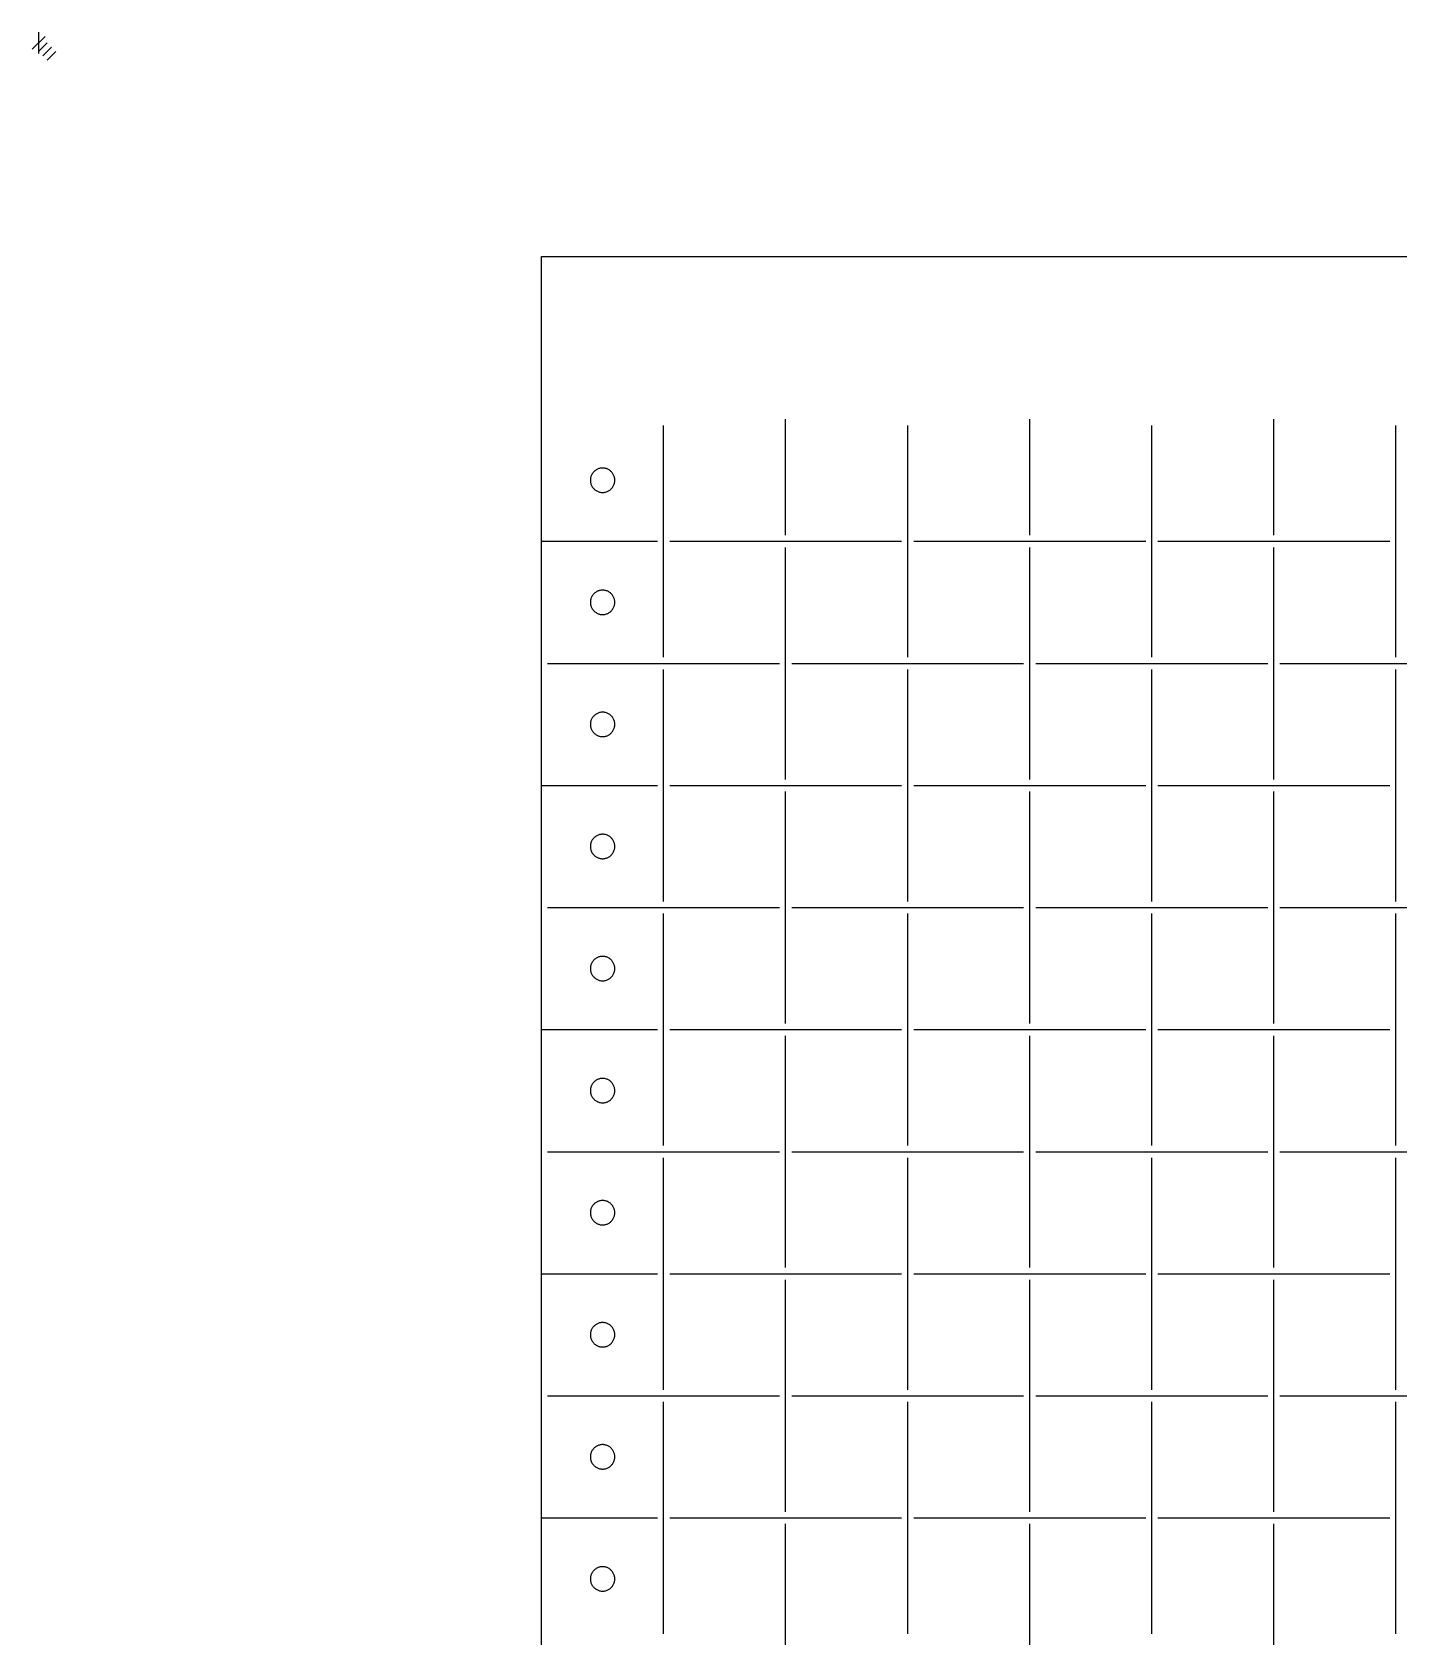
# Model space of a CAD drawing. Extents: x -1 to 386, y 36 to 428.
# Drawn here: x -0.8 to 178.3, y 217.7 to 428.1 of the extents above; entities that cross this region are included whole.
import ezdxf

# ---------------------------------------------------------------- set-up
doc = ezdxf.new("R2010")
doc.units = 0

msp = doc.modelspace()

# ---------------------------------------------------------------- linework, layer by layer
for p, q in [((65.9446, 36.0018), (65.9446, 398.668)), ((65.9446, 398.668), (385.944, 398.668)), ((81.9446, 346.135), (81.9446, 376.535)), ((97.9446, 362.135), (97.9446, 377.335)), ((113.945, 346.135), (113.945, 376.535)), ((129.945, 362.135), (129.945, 377.335)), ((145.945, 346.135), (145.945, 376.535)), ((161.945, 362.135), (161.945, 377.335)), ((177.945, 346.135), (177.945, 376.535)), ((72.6502, 370.275), (72.593702, 370.191869)), ((72.7118, 370.355), (72.650194, 370.275577)), ((72.7783, 370.43), (72.711831, 370.354604)), ((72.8494, 370.501), (72.778325, 370.429925)), ((72.9248, 370.568), (72.849402, 370.501528)), ((73.0042, 370.629), (72.92478, 370.567394)), ((73.0873, 370.686), (73.004166, 370.629502)), ((73.1738, 370.737), (73.087282, 370.685833)), ((73.2634, 370.783), (73.173843, 370.737368)), ((73.3556, 370.822), (73.263353, 370.782083)), ((73.4502, 370.857), (73.355627, 370.822953)), ((73.5467, 370.885), (73.450177, 370.856947)), ((73.6448, 370.906), (73.546705, 370.884071)), ((73.7441, 370.922), (73.644823, 370.90628)), ((73.8442, 370.932), (73.744133, 370.922546)), ((73.9446, 370.935), (73.844135, 370.931839)), ((74.0451, 370.932), (73.944635, 370.935161)), ((74.1452, 370.922), (74.045133, 370.931454)), ((74.2444, 370.906), (74.145123, 370.92172)), ((74.3425, 370.885), (74.244405, 370.906929)), ((74.4391, 370.857), (74.342577, 370.885053)), ((74.5336, 370.822), (74.439027, 370.856047)), ((74.6259, 370.783), (74.533653, 370.822918)), ((74.7154, 370.737), (74.625843, 370.782633)), ((74.802, 370.686), (74.715482, 370.737167)), ((74.8851, 370.629), (74.801966, 370.685498)), ((74.9645, 370.568), (74.88508, 370.629606)), ((75.0399, 370.501), (74.964502, 370.567472)), ((75.111, 370.43), (75.039925, 370.501075)), ((75.1775, 370.355), (75.111031, 370.430396)), ((75.2391, 370.275), (75.177494, 370.354423)), ((75.2956, 370.192), (75.239102, 370.275131)), ((72.3446, 369.335), (72.347761, 369.234535)), ((72.3478, 369.435), (72.344639, 369.334535)), ((72.3478, 369.234), (72.357254, 369.133933)), ((72.3573, 369.535), (72.347846, 369.434933)), ((72.373, 369.635), (72.35728, 369.535723)), ((72.3573, 369.134), (72.37302, 369.034723)), ((72.3949, 369.733), (72.372971, 369.634908)), ((72.373, 369.035), (72.394929, 368.936905)), ((72.4229, 369.829), (72.394847, 369.732477)), ((72.3949, 368.937), (72.422953, 368.840477)), ((72.4229, 368.84), (72.45695, 368.745427)), ((72.457, 369.924), (72.42295, 369.829427)), ((72.4969, 370.016), (72.456982, 369.923753)), ((72.457, 368.746), (72.496917, 368.653753)), ((72.5425, 370.106), (72.496868, 370.01644)), ((72.4969, 368.654), (72.542532, 368.564442)), ((72.5425, 368.564), (72.593667, 368.477482)), ((72.5937, 370.192), (72.542533, 370.105482)), ((72.5937, 368.478), (72.650198, 368.394866)), ((72.6502, 368.394), (72.711806, 368.31458)), ((72.7118, 368.315), (72.778269, 368.239602)), ((72.7783, 368.24), (72.849375, 368.168925)), ((72.8494, 368.168), (72.924798, 368.101528)), ((72.9248, 368.102), (73.00422, 368.040394)), ((74.8851, 368.04), (74.96452, 368.101606)), ((74.9645, 368.102), (75.039898, 368.168472)), ((75.0399, 368.168), (75.110975, 368.239075)), ((75.111, 368.24), (75.177469, 368.315398)), ((75.1775, 368.315), (75.239106, 368.39442)), ((75.2391, 368.394), (75.295598, 368.477134)), ((75.3467, 370.106), (75.295533, 370.192518)), ((75.2956, 368.478), (75.346767, 368.564518)), ((75.3467, 368.564), (75.392332, 368.653558)), ((75.3924, 370.016), (75.346767, 370.10556)), ((75.4323, 369.924), (75.392382, 370.016247)), ((75.3924, 368.654), (75.432317, 368.746247)), ((75.4663, 369.829), (75.43225, 369.923573)), ((75.4323, 368.746), (75.46635, 368.840573)), ((75.4663, 368.84), (75.494353, 368.936523)), ((75.4944, 369.733), (75.466347, 369.829523)), ((75.5163, 369.635), (75.494371, 369.733092)), ((75.4944, 368.937), (75.516329, 369.035095)), ((75.532, 369.535), (75.51628, 369.634277)), ((75.5163, 369.035), (75.53202, 369.134277)), ((75.532, 369.134), (75.541454, 369.234067)), ((75.5415, 369.435), (75.532046, 369.535067)), ((75.5446, 369.335), (75.541439, 369.435465)), ((75.5415, 369.234), (75.544661, 369.334465)), ((73.0042, 368.04), (73.087334, 367.983505)), ((73.0873, 367.984), (73.173818, 367.932833)), ((73.1738, 367.933), (73.263357, 367.887367)), ((73.2634, 367.887), (73.355647, 367.84708)), ((73.3556, 367.847), (73.450173, 367.812953)), ((73.4502, 367.813), (73.546723, 367.784947)), ((73.5467, 367.785), (73.644795, 367.763071)), ((73.6448, 367.763), (73.744077, 367.74728)), ((73.7441, 367.747), (73.844167, 367.737546)), ((73.8442, 367.738), (73.944665, 367.734839)), ((73.9446, 367.735), (74.045065, 367.738161)), ((74.0451, 367.738), (74.145167, 367.747454)), ((74.1452, 367.747), (74.244477, 367.76272)), ((74.2444, 367.763), (74.342495, 367.784929)), ((74.3425, 367.785), (74.439023, 367.813053)), ((74.4391, 367.813), (74.533673, 367.847047)), ((74.5336, 367.847), (74.625847, 367.88692)), ((74.6259, 367.887), (74.715457, 367.932633)), ((74.7154, 367.933), (74.801918, 367.984167)), ((74.802, 367.984), (74.885134, 368.040495)), ((65.9446, 361.335), (81.1446, 361.335)), ((82.7446, 361.335), (113.145, 361.335)), ((97.9446, 330.135), (97.9446, 360.535)), ((114.745, 361.335), (145.145, 361.335)), ((129.945, 330.135), (129.945, 360.535)), ((146.745, 361.335), (177.145, 361.335)), ((161.945, 330.135), (161.945, 360.535)), ((72.3478, 353.435), (72.344639, 353.334535)), ((72.3573, 353.535), (72.347846, 353.434933)), ((72.373, 353.635), (72.35728, 353.535723)), ((72.3949, 353.733), (72.372971, 353.634905)), ((72.4229, 353.829), (72.394847, 353.732477)), ((72.457, 353.924), (72.42295, 353.829427)), ((72.4969, 354.016), (72.456982, 353.923753)), ((72.5425, 354.106), (72.496868, 354.01644)), ((72.5937, 354.192), (72.542533, 354.105485)), ((72.6502, 354.275), (72.593702, 354.191866)), ((72.7118, 354.355), (72.650194, 354.275577)), ((72.7783, 354.43), (72.711831, 354.354604)), ((72.8494, 354.501), (72.778325, 354.429925)), ((72.9248, 354.568), (72.849402, 354.501528)), ((73.0042, 354.629), (72.92478, 354.567394)), ((73.0873, 354.686), (73.004166, 354.629502)), ((73.1738, 354.737), (73.087282, 354.685836)), ((73.2634, 354.783), (73.173843, 354.737368)), ((73.3556, 354.822), (73.263353, 354.78208)), ((73.4502, 354.857), (73.355627, 354.822953)), ((73.5467, 354.885), (73.450177, 354.856947)), ((73.6448, 354.907), (73.546705, 354.885071)), ((73.7441, 354.922), (73.644823, 354.90628)), ((73.8442, 354.932), (73.744133, 354.922546)), ((73.9446, 354.935), (73.844135, 354.931839)), ((74.0451, 354.932), (73.944635, 354.935161)), ((74.1452, 354.922), (74.045133, 354.931454)), ((74.2444, 354.907), (74.145123, 354.92272)), ((74.3425, 354.885), (74.244405, 354.906929)), ((74.4391, 354.857), (74.342577, 354.885053)), ((74.5336, 354.822), (74.439027, 354.856047)), ((74.6259, 354.783), (74.533653, 354.82292)), ((74.7154, 354.737), (74.625843, 354.782633)), ((74.802, 354.686), (74.715482, 354.737164)), ((74.8851, 354.629), (74.801966, 354.685498)), ((74.9645, 354.568), (74.88508, 354.629606)), ((75.0399, 354.501), (74.964502, 354.567472)), ((75.111, 354.43), (75.039925, 354.501075)), ((75.1775, 354.355), (75.111031, 354.430396)), ((75.2391, 354.275), (75.177494, 354.354423)), ((75.2956, 354.192), (75.239102, 354.275134)), ((75.3467, 354.106), (75.295533, 354.192515)), ((75.3924, 354.016), (75.346767, 354.10556)), ((75.4323, 353.924), (75.392382, 354.016247)), ((75.4663, 353.829), (75.43225, 353.923573)), ((75.4944, 353.733), (75.466347, 353.829523)), ((75.5163, 353.635), (75.494371, 353.733095)), ((75.532, 353.535), (75.51628, 353.634277)), ((75.5415, 353.435), (75.532046, 353.535067)), ((75.5446, 353.335), (75.541439, 353.435465)), ((72.3446, 353.335), (72.347761, 353.234537)), ((72.3478, 353.234), (72.357254, 353.13393)), ((72.3573, 353.134), (72.37302, 353.034723)), ((72.373, 353.035), (72.394929, 352.936908)), ((72.3949, 352.937), (72.422953, 352.840477)), ((72.4229, 352.84), (72.45695, 352.745427)), ((72.457, 352.746), (72.496917, 352.653753)), ((72.4969, 352.654), (72.542532, 352.56444)), ((72.5425, 352.564), (72.593667, 352.477485)), ((72.5937, 352.478), (72.650198, 352.394866)), ((72.6502, 352.394), (72.711806, 352.314577)), ((72.7118, 352.315), (72.778269, 352.239604)), ((72.7783, 352.24), (72.849375, 352.168925)), ((72.8494, 352.168), (72.924798, 352.101528)), ((72.9248, 352.102), (73.00422, 352.040394)), ((73.0042, 352.04), (73.087334, 351.983502)), ((73.0873, 351.984), (73.173818, 351.932836)), ((73.1738, 351.933), (73.263357, 351.887367)), ((73.2634, 351.887), (73.355647, 351.84708)), ((73.3556, 351.847), (73.450173, 351.812953)), ((73.4502, 351.813), (73.546723, 351.784947)), ((73.5467, 351.785), (73.644795, 351.763071)), ((73.6448, 351.763), (73.744077, 351.74728)), ((73.7441, 351.747), (73.844167, 351.737546)), ((73.8442, 351.738), (73.944665, 351.734839)), ((73.9446, 351.735), (74.045065, 351.738161)), ((74.0451, 351.738), (74.145167, 351.747454)), ((74.1452, 351.747), (74.244477, 351.76272)), ((74.2444, 351.763), (74.342495, 351.784929)), ((74.3425, 351.785), (74.439023, 351.813053)), ((74.4391, 351.813), (74.533673, 351.847047)), ((74.5336, 351.847), (74.625847, 351.88692)), ((74.6259, 351.887), (74.715457, 351.932633)), ((74.7154, 351.933), (74.801918, 351.984164)), ((74.802, 351.984), (74.885134, 352.040498)), ((74.8851, 352.04), (74.96452, 352.101606)), ((74.9645, 352.102), (75.039898, 352.168472)), ((75.0399, 352.168), (75.110975, 352.239075)), ((75.111, 352.24), (75.177469, 352.315396)), ((75.1775, 352.315), (75.239106, 352.394423)), ((75.2391, 352.394), (75.295598, 352.477134)), ((75.2956, 352.478), (75.346767, 352.564515)), ((75.3467, 352.564), (75.392332, 352.65356)), ((75.3924, 352.654), (75.432317, 352.746247)), ((75.4323, 352.746), (75.46635, 352.840573)), ((75.4663, 352.84), (75.494353, 352.936523)), ((75.4944, 352.937), (75.516329, 353.035092)), ((75.5163, 353.035), (75.53202, 353.134277)), ((75.532, 353.134), (75.541454, 353.23407)), ((75.5415, 353.234), (75.544661, 353.334463)), ((66.7446, 345.335), (97.1446, 345.335)), ((98.7446, 345.335), (129.145, 345.335)), ((130.745, 345.335), (161.145, 345.335)), ((162.745, 345.335), (193.145, 345.335)), ((81.9446, 314.135), (81.9446, 344.535)), ((113.945, 314.135), (113.945, 344.535)), ((145.945, 314.135), (145.945, 344.535)), ((177.945, 314.135), (177.945, 344.535)), ((73.0873, 338.686), (73.004166, 338.629502)), ((73.1738, 338.737), (73.087282, 338.685833)), ((73.2634, 338.783), (73.173843, 338.737368)), ((73.3556, 338.822), (73.263353, 338.782083)), ((73.4502, 338.857), (73.355627, 338.82295)), ((73.5467, 338.885), (73.450177, 338.856947)), ((73.6448, 338.907), (73.546705, 338.885071)), ((73.7441, 338.922), (73.644823, 338.90628)), ((73.8442, 338.932), (73.744133, 338.922546)), ((73.9446, 338.935), (73.844135, 338.931839)), ((74.0451, 338.932), (73.944635, 338.935161)), ((74.1452, 338.922), (74.045133, 338.931454)), ((74.2444, 338.907), (74.145123, 338.92272)), ((74.3425, 338.885), (74.244405, 338.906929)), ((74.4391, 338.857), (74.342577, 338.885053)), ((74.5336, 338.822), (74.439027, 338.85605)), ((74.6259, 338.783), (74.533653, 338.822918)), ((74.7154, 338.737), (74.625843, 338.782633)), ((74.802, 338.686), (74.715482, 338.737167)), ((74.8851, 338.629), (74.801966, 338.685498)), ((72.3446, 337.335), (72.347761, 337.234535)), ((72.3478, 337.435), (72.344639, 337.334535)), ((72.3478, 337.234), (72.357254, 337.133933)), ((72.3573, 337.535), (72.347846, 337.434933)), ((72.373, 337.635), (72.35728, 337.535723)), ((72.3573, 337.134), (72.37302, 337.034723)), ((72.3949, 337.733), (72.372971, 337.634905)), ((72.373, 337.035), (72.394929, 336.936905)), ((72.4229, 337.829), (72.394847, 337.732477)), ((72.3949, 336.937), (72.422953, 336.840477)), ((72.4229, 336.84), (72.45695, 336.745427)), ((72.457, 337.924), (72.42295, 337.829427)), ((72.4969, 338.016), (72.456982, 337.923753)), ((72.457, 336.746), (72.496917, 336.653753)), ((72.5425, 338.106), (72.496868, 338.016442)), ((72.4969, 336.654), (72.542532, 336.564442)), ((72.5425, 336.564), (72.593667, 336.477482)), ((72.5937, 338.192), (72.542533, 338.105482)), ((72.6502, 338.275), (72.593702, 338.191866)), ((72.7118, 338.355), (72.650194, 338.27558)), ((72.7783, 338.43), (72.711831, 338.354602)), ((72.8494, 338.501), (72.778325, 338.429928)), ((72.9248, 338.568), (72.849402, 338.501528)), ((73.0042, 338.629), (72.92478, 338.567394)), ((74.9645, 338.568), (74.88508, 338.629606)), ((75.0399, 338.501), (74.964502, 338.567472)), ((75.111, 338.43), (75.039925, 338.501072)), ((75.1775, 338.355), (75.111031, 338.430398)), ((75.2391, 338.275), (75.177494, 338.35442)), ((75.2956, 338.192), (75.239102, 338.275134)), ((75.3467, 338.106), (75.295533, 338.192518)), ((75.2956, 336.478), (75.346767, 336.564518)), ((75.3467, 336.564), (75.392332, 336.653558)), ((75.3924, 338.016), (75.346767, 338.105558)), ((75.4323, 337.924), (75.392382, 338.016247)), ((75.3924, 336.654), (75.432317, 336.746247)), ((75.4663, 337.829), (75.43225, 337.923573)), ((75.4323, 336.746), (75.46635, 336.840573)), ((75.4663, 336.84), (75.494353, 336.936523)), ((75.4944, 337.733), (75.466347, 337.829523)), ((75.5163, 337.635), (75.494371, 337.733095)), ((75.4944, 336.937), (75.516329, 337.035095)), ((75.532, 337.535), (75.51628, 337.634277)), ((75.5163, 337.035), (75.53202, 337.134277)), ((75.532, 337.134), (75.541454, 337.234067)), ((75.5415, 337.435), (75.532046, 337.535067)), ((75.5446, 337.335), (75.541439, 337.435465)), ((75.5415, 337.234), (75.544661, 337.334465)), ((72.5937, 336.478), (72.650198, 336.394866)), ((72.6502, 336.394), (72.711806, 336.31458)), ((72.7118, 336.315), (72.778269, 336.239602)), ((72.7783, 336.24), (72.849375, 336.168925)), ((72.8494, 336.169), (72.924798, 336.102531)), ((72.9248, 336.102), (73.00422, 336.040394)), ((73.0042, 336.04), (73.087334, 335.983502)), ((73.0873, 335.984), (73.173818, 335.932833)), ((73.1738, 335.933), (73.263357, 335.887367)), ((73.2634, 335.887), (73.355647, 335.847082)), ((73.3556, 335.847), (73.450173, 335.81295)), ((73.4502, 335.813), (73.546723, 335.784947)), ((73.5467, 335.785), (73.644795, 335.763071)), ((73.6448, 335.763), (73.744077, 335.74728)), ((73.7441, 335.747), (73.844167, 335.737546)), ((73.8442, 335.738), (73.944665, 335.734839)), ((73.9446, 335.735), (74.045065, 335.738161)), ((74.0451, 335.738), (74.145167, 335.747454)), ((74.1452, 335.747), (74.244477, 335.76272)), ((74.2444, 335.763), (74.342495, 335.784929)), ((74.3425, 335.785), (74.439023, 335.813053)), ((74.4391, 335.813), (74.533673, 335.84705)), ((74.5336, 335.847), (74.625847, 335.886917)), ((74.6259, 335.887), (74.715457, 335.932633)), ((74.7154, 335.933), (74.801918, 335.984167)), ((74.802, 335.984), (74.885134, 336.040498)), ((74.8851, 336.04), (74.96452, 336.101606)), ((74.9645, 336.102), (75.039898, 336.168469)), ((75.0399, 336.169), (75.110975, 336.240075)), ((75.111, 336.24), (75.177469, 336.315398)), ((75.1775, 336.315), (75.239106, 336.39442)), ((75.2391, 336.394), (75.295598, 336.477134)), ((65.9446, 329.335), (81.1446, 329.335)), ((82.7446, 329.335), (113.145, 329.335)), ((97.9446, 298.135), (97.9446, 328.535)), ((114.745, 329.335), (145.145, 329.335)), ((129.945, 298.135), (129.945, 328.535)), ((146.745, 329.335), (177.145, 329.335)), ((161.945, 298.135), (161.945, 328.535)), ((72.4229, 321.829), (72.394847, 321.732477)), ((72.457, 321.924), (72.42295, 321.829427)), ((72.4969, 322.016), (72.456982, 321.923753)), ((72.5425, 322.106), (72.496868, 322.01644)), ((72.5937, 322.192), (72.542533, 322.105485)), ((72.6502, 322.275), (72.593702, 322.191866)), ((72.7118, 322.355), (72.650194, 322.275577)), ((72.7783, 322.43), (72.711831, 322.354604)), ((72.8494, 322.501), (72.778325, 322.429925)), ((72.9248, 322.568), (72.849402, 322.501528)), ((73.0042, 322.629), (72.92478, 322.567394)), ((73.0873, 322.686), (73.004166, 322.629502)), ((73.1738, 322.737), (73.087282, 322.685836)), ((73.2634, 322.783), (73.173843, 322.737368)), ((73.3556, 322.823), (73.263353, 322.78308)), ((73.4502, 322.857), (73.355627, 322.822953)), ((73.5467, 322.885), (73.450177, 322.856947)), ((73.6448, 322.907), (73.546705, 322.885071)), ((73.7441, 322.922), (73.644823, 322.90628)), ((73.8442, 322.932), (73.744133, 322.922546)), ((73.9446, 322.935), (73.844135, 322.931839)), ((74.0451, 322.932), (73.944635, 322.935161)), ((74.1452, 322.922), (74.045133, 322.931454)), ((74.2444, 322.907), (74.145123, 322.92272)), ((74.3425, 322.885), (74.244405, 322.906929)), ((74.4391, 322.857), (74.342577, 322.885053)), ((74.5336, 322.823), (74.439027, 322.857047)), ((74.6259, 322.783), (74.533653, 322.82292)), ((74.7154, 322.737), (74.625843, 322.782633)), ((74.802, 322.686), (74.715482, 322.737164)), ((74.8851, 322.629), (74.801966, 322.685498)), ((74.9645, 322.568), (74.88508, 322.629606)), ((75.0399, 322.501), (74.964502, 322.567472)), ((75.111, 322.43), (75.039925, 322.501075)), ((75.1775, 322.355), (75.111031, 322.430396)), ((75.2391, 322.275), (75.177494, 322.354423)), ((75.2956, 322.192), (75.239102, 322.275134)), ((75.3467, 322.106), (75.295533, 322.192515)), ((75.3924, 322.016), (75.346767, 322.10556)), ((75.4323, 321.924), (75.392382, 322.016247)), ((75.4663, 321.829), (75.43225, 321.923573)), ((75.4944, 321.733), (75.466347, 321.829523)), ((72.3446, 321.335), (72.347761, 321.234535)), ((72.3478, 321.435), (72.344639, 321.334537)), ((72.3478, 321.234), (72.357254, 321.133933)), ((72.3573, 321.535), (72.347846, 321.43493)), ((72.373, 321.635), (72.35728, 321.535723)), ((72.3573, 321.134), (72.37302, 321.034723)), ((72.3949, 321.733), (72.372971, 321.634908)), ((72.373, 321.035), (72.394929, 320.936905)), ((72.3949, 320.937), (72.422953, 320.840477)), ((72.4229, 320.84), (72.45695, 320.745427)), ((72.457, 320.746), (72.496917, 320.653753)), ((72.4969, 320.654), (72.542532, 320.56444)), ((72.5425, 320.564), (72.593667, 320.477485)), ((72.5937, 320.478), (72.650198, 320.394866)), ((72.6502, 320.394), (72.711806, 320.314577)), ((72.7118, 320.315), (72.778269, 320.239604)), ((72.7783, 320.24), (72.849375, 320.168925)), ((72.8494, 320.169), (72.924798, 320.102528)), ((72.9248, 320.102), (73.00422, 320.040394)), ((73.0042, 320.04), (73.087334, 319.983505)), ((73.0873, 319.984), (73.173818, 319.932833)), ((73.1738, 319.933), (73.263357, 319.887367)), ((73.2634, 319.887), (73.355647, 319.84708)), ((73.3556, 319.847), (73.450173, 319.812953)), ((73.4502, 319.813), (73.546723, 319.784947)), ((73.5467, 319.785), (73.644795, 319.763071)), ((73.6448, 319.763), (73.744077, 319.74728)), ((73.7441, 319.747), (73.844167, 319.737546)), ((73.8442, 319.738), (73.944665, 319.734839)), ((73.9446, 319.735), (74.045065, 319.738161)), ((74.0451, 319.738), (74.145167, 319.747454)), ((74.1452, 319.747), (74.244477, 319.76272)), ((74.2444, 319.763), (74.342495, 319.784929)), ((74.3425, 319.785), (74.439023, 319.813053)), ((74.4391, 319.813), (74.533673, 319.847047)), ((74.5336, 319.847), (74.625847, 319.88692)), ((74.6259, 319.887), (74.715457, 319.932633)), ((74.7154, 319.933), (74.801918, 319.984167)), ((74.802, 319.984), (74.885134, 320.040495)), ((74.8851, 320.04), (74.96452, 320.101606)), ((74.9645, 320.102), (75.039898, 320.168472)), ((75.0399, 320.169), (75.110975, 320.240075)), ((75.111, 320.24), (75.177469, 320.315396)), ((75.1775, 320.315), (75.239106, 320.394423)), ((75.2391, 320.394), (75.295598, 320.477134)), ((75.2956, 320.478), (75.346767, 320.564515)), ((75.3467, 320.564), (75.392332, 320.65356)), ((75.3924, 320.654), (75.432317, 320.746247)), ((75.4323, 320.746), (75.46635, 320.840573)), ((75.4663, 320.84), (75.494353, 320.936523)), ((75.5163, 321.635), (75.494371, 321.733092)), ((75.4944, 320.937), (75.516329, 321.035095)), ((75.532, 321.535), (75.51628, 321.634277)), ((75.5163, 321.035), (75.53202, 321.134277)), ((75.532, 321.134), (75.541454, 321.234067)), ((75.5415, 321.435), (75.532046, 321.53507)), ((75.5446, 321.335), (75.541439, 321.435463)), ((75.5415, 321.234), (75.544661, 321.334465)), ((66.7446, 313.335), (97.1446, 313.335)), ((81.9446, 282.135), (81.9446, 312.535)), ((98.7446, 313.335), (129.145, 313.335)), ((113.945, 282.135), (113.945, 312.535)), ((130.745, 313.335), (161.145, 313.335)), ((145.945, 282.135), (145.945, 312.535)), ((162.745, 313.335), (193.145, 313.335)), ((177.945, 282.135), (177.945, 312.535)), ((72.3446, 305.335), (72.347761, 305.234537)), ((72.3478, 305.435), (72.344639, 305.334535)), ((72.3478, 305.234), (72.357254, 305.13393)), ((72.3573, 305.535), (72.347846, 305.434933)), ((72.373, 305.635), (72.35728, 305.535723)), ((72.3573, 305.134), (72.37302, 305.034723)), ((72.3949, 305.733), (72.372971, 305.634905)), ((72.373, 305.035), (72.394929, 304.936908)), ((72.4229, 305.829), (72.394847, 305.732477)), ((72.457, 305.924), (72.42295, 305.829427)), ((72.4969, 306.016), (72.456982, 305.923753)), ((72.5425, 306.106), (72.496868, 306.016442)), ((72.5937, 306.192), (72.542533, 306.105482)), ((72.6502, 306.275), (72.593702, 306.191866)), ((72.7118, 306.355), (72.650194, 306.275577)), ((72.7783, 306.43), (72.711831, 306.354604)), ((72.8494, 306.501), (72.778325, 306.429925)), ((72.9248, 306.568), (72.849402, 306.501528)), ((73.0042, 306.629), (72.92478, 306.567394)), ((73.0873, 306.686), (73.004166, 306.629505)), ((73.1738, 306.737), (73.087282, 306.685833)), ((73.2634, 306.783), (73.173843, 306.737368)), ((73.3556, 306.823), (73.263353, 306.78308)), ((73.4502, 306.857), (73.355627, 306.822953)), ((73.5467, 306.885), (73.450177, 306.856947)), ((73.6448, 306.907), (73.546705, 306.885071)), ((73.7441, 306.922), (73.644823, 306.90628)), ((73.8442, 306.932), (73.744133, 306.922546)), ((73.9446, 306.935), (73.844135, 306.931839)), ((74.0451, 306.932), (73.944635, 306.935161)), ((74.1452, 306.922), (74.045133, 306.931454)), ((74.2444, 306.907), (74.145123, 306.92272)), ((74.3425, 306.885), (74.244405, 306.906929)), ((74.4391, 306.857), (74.342577, 306.885053)), ((74.5336, 306.823), (74.439027, 306.857047)), ((74.6259, 306.783), (74.533653, 306.82292)), ((74.7154, 306.737), (74.625843, 306.782633)), ((74.802, 306.686), (74.715482, 306.737167)), ((74.8851, 306.629), (74.801966, 306.685495)), ((74.9645, 306.568), (74.88508, 306.629606)), ((75.0399, 306.501), (74.964502, 306.567472)), ((75.111, 306.43), (75.039925, 306.501075)), ((75.1775, 306.355), (75.111031, 306.430396)), ((75.2391, 306.275), (75.177494, 306.354423)), ((75.2956, 306.192), (75.239102, 306.275134)), ((75.3467, 306.106), (75.295533, 306.192518)), ((75.3924, 306.016), (75.346767, 306.105558)), ((75.4323, 305.924), (75.392382, 306.016247)), ((75.4663, 305.829), (75.43225, 305.923573)), ((75.4944, 305.733), (75.466347, 305.829523)), ((75.5163, 305.635), (75.494371, 305.733095)), ((75.4944, 304.937), (75.516329, 305.035092)), ((75.532, 305.535), (75.51628, 305.634277)), ((75.5163, 305.035), (75.53202, 305.134277)), ((75.532, 305.134), (75.541454, 305.23407)), ((75.5415, 305.435), (75.532046, 305.535067)), ((75.5446, 305.335), (75.541439, 305.435465)), ((75.5415, 305.234), (75.544661, 305.334463)), ((72.3949, 304.937), (72.422953, 304.840477)), ((72.4229, 304.84), (72.45695, 304.745427)), ((72.457, 304.746), (72.496917, 304.653753)), ((72.4969, 304.654), (72.542532, 304.56444)), ((72.5425, 304.564), (72.593667, 304.477482)), ((72.5937, 304.478), (72.650198, 304.394869)), ((72.6502, 304.394), (72.711806, 304.314577)), ((72.7118, 304.315), (72.778269, 304.239604)), ((72.7783, 304.24), (72.849375, 304.168925)), ((72.8494, 304.169), (72.924798, 304.102528)), ((72.9248, 304.102), (73.00422, 304.040394)), ((73.0042, 304.04), (73.087334, 303.983502)), ((73.0873, 303.984), (73.173818, 303.932836)), ((73.1738, 303.933), (73.263357, 303.887365)), ((73.2634, 303.887), (73.355647, 303.847082)), ((73.3556, 303.847), (73.450173, 303.812953)), ((73.4502, 303.813), (73.546723, 303.784947)), ((73.5467, 303.785), (73.644795, 303.763071)), ((73.6448, 303.763), (73.744077, 303.74728)), ((73.7441, 303.748), (73.844167, 303.738546)), ((73.8442, 303.738), (73.944665, 303.734839)), ((73.9446, 303.735), (74.045065, 303.738161)), ((74.0451, 303.738), (74.145167, 303.747454)), ((74.1452, 303.748), (74.244477, 303.76372)), ((74.2444, 303.763), (74.342495, 303.784929)), ((74.3425, 303.785), (74.439023, 303.813053)), ((74.4391, 303.813), (74.533673, 303.847047)), ((74.5336, 303.847), (74.625847, 303.886917)), ((74.6259, 303.887), (74.715457, 303.932635)), ((74.7154, 303.933), (74.801918, 303.984164)), ((74.802, 303.984), (74.885134, 304.040498)), ((74.8851, 304.04), (74.96452, 304.101606)), ((74.9645, 304.102), (75.039898, 304.168472)), ((75.0399, 304.169), (75.110975, 304.240075)), ((75.111, 304.24), (75.177469, 304.315396)), ((75.1775, 304.315), (75.239106, 304.394423)), ((75.2391, 304.394), (75.295598, 304.477131)), ((75.2956, 304.478), (75.346767, 304.564518)), ((75.3467, 304.564), (75.392332, 304.65356)), ((75.3924, 304.654), (75.432317, 304.746247)), ((75.4323, 304.746), (75.46635, 304.840573)), ((75.4663, 304.84), (75.494353, 304.936523)), ((65.9446, 297.335), (81.1446, 297.335)), ((82.7446, 297.335), (113.145, 297.335)), ((114.745, 297.335), (145.145, 297.335)), ((146.745, 297.335), (177.145, 297.335)), ((97.9446, 266.135), (97.9446, 296.535)), ((129.945, 266.135), (129.945, 296.535)), ((161.945, 266.135), (161.945, 296.535)), ((72.6502, 290.275), (72.593702, 290.191866)), ((72.7118, 290.355), (72.650194, 290.27558)), ((72.7783, 290.43), (72.711831, 290.354602)), ((72.8494, 290.501), (72.778325, 290.429925)), ((72.9248, 290.568), (72.849402, 290.501531)), ((73.0042, 290.629), (72.92478, 290.567394)), ((73.0873, 290.686), (73.004166, 290.629502)), ((73.1738, 290.737), (73.087282, 290.685833)), ((73.2634, 290.783), (73.173843, 290.737368)), ((73.3556, 290.823), (73.263353, 290.783082)), ((73.4502, 290.857), (73.355627, 290.82295)), ((73.5467, 290.885), (73.450177, 290.856947)), ((73.6448, 290.907), (73.546705, 290.885071)), ((73.7441, 290.922), (73.644823, 290.90628)), ((73.8442, 290.932), (73.744133, 290.922546)), ((73.9446, 290.935), (73.844135, 290.931839)), ((74.0451, 290.932), (73.944635, 290.935161)), ((74.1452, 290.922), (74.045133, 290.931454)), ((74.2444, 290.907), (74.145123, 290.92272)), ((74.3425, 290.885), (74.244405, 290.906929)), ((74.4391, 290.857), (74.342577, 290.885053)), ((74.5336, 290.823), (74.439027, 290.85705)), ((74.6259, 290.783), (74.533653, 290.822918)), ((74.7154, 290.737), (74.625843, 290.782633)), ((74.802, 290.686), (74.715482, 290.737167)), ((74.8851, 290.629), (74.801966, 290.685498)), ((74.9645, 290.568), (74.88508, 290.629606)), ((75.0399, 290.501), (74.964502, 290.567469)), ((75.111, 290.43), (75.039925, 290.501075)), ((75.1775, 290.355), (75.111031, 290.430398)), ((75.2391, 290.275), (75.177494, 290.35442)), ((75.2956, 290.192), (75.239102, 290.275134)), ((72.3446, 289.335), (72.347761, 289.234535)), ((72.3478, 289.435), (72.344639, 289.334535)), ((72.3478, 289.234), (72.357254, 289.133933)), ((72.3573, 289.535), (72.347846, 289.434933)), ((72.373, 289.635), (72.35728, 289.535723)), ((72.3573, 289.134), (72.37302, 289.034723)), ((72.3949, 289.733), (72.372971, 289.634908)), ((72.373, 289.035), (72.394929, 288.936905)), ((72.4229, 289.829), (72.394847, 289.732474)), ((72.3949, 288.937), (72.422953, 288.840477)), ((72.4229, 288.84), (72.45695, 288.745427)), ((72.457, 289.924), (72.42295, 289.82943)), ((72.4969, 290.016), (72.456982, 289.92375)), ((72.457, 288.746), (72.496917, 288.653753)), ((72.5425, 290.106), (72.496868, 290.016442)), ((72.4969, 288.654), (72.542532, 288.564442)), ((72.5425, 288.564), (72.593667, 288.477482)), ((72.5937, 290.192), (72.542533, 290.105482)), ((72.5937, 288.478), (72.650198, 288.394866)), ((72.6502, 288.394), (72.711806, 288.31458)), ((72.7118, 288.315), (72.778269, 288.239602)), ((72.7783, 288.24), (72.849375, 288.168925)), ((75.0399, 288.169), (75.110975, 288.240075)), ((75.111, 288.24), (75.177469, 288.315398)), ((75.1775, 288.315), (75.239106, 288.39442)), ((75.2391, 288.394), (75.295598, 288.477134)), ((75.3467, 290.106), (75.295533, 290.192518)), ((75.2956, 288.478), (75.346767, 288.564518)), ((75.3924, 290.016), (75.3467, 290.106)), ((75.3467, 288.564), (75.392332, 288.653558)), ((75.4323, 289.924), (75.392382, 290.01625)), ((75.3924, 288.654), (75.432317, 288.746247)), ((75.4663, 289.829), (75.43225, 289.92357)), ((75.4323, 288.746), (75.46635, 288.840573)), ((75.4663, 288.84), (75.494353, 288.936523)), ((75.4944, 289.733), (75.466347, 289.829526)), ((75.5163, 289.635), (75.494371, 289.733092)), ((75.4944, 288.937), (75.516329, 289.035095)), ((75.532, 289.535), (75.51628, 289.634277)), ((75.5163, 289.035), (75.53202, 289.134277)), ((75.532, 289.134), (75.541454, 289.234067)), ((75.5415, 289.435), (75.532046, 289.535067)), ((75.5446, 289.335), (75.541439, 289.435465)), ((75.5415, 289.234), (75.544661, 289.334465)), ((72.8494, 288.169), (72.924798, 288.102528)), ((72.9248, 288.102), (73.00422, 288.040397)), ((73.0042, 288.04), (73.087334, 287.983502)), ((73.0873, 287.984), (73.173818, 287.932833)), ((73.1738, 287.933), (73.263357, 287.887367)), ((73.2634, 287.887), (73.355647, 287.847082)), ((73.3556, 287.847), (73.450173, 287.81295)), ((73.4502, 287.813), (73.546723, 287.784947)), ((73.5467, 287.785), (73.644795, 287.763071)), ((73.6448, 287.763), (73.744077, 287.74728)), ((73.7441, 287.748), (73.844167, 287.738546)), ((73.8442, 287.738), (73.944665, 287.734839)), ((73.9446, 287.735), (74.045065, 287.738161)), ((74.0451, 287.738), (74.145167, 287.747454)), ((74.1452, 287.748), (74.244477, 287.76372)), ((74.2444, 287.763), (74.342495, 287.784929)), ((74.3425, 287.785), (74.439023, 287.813053)), ((74.4391, 287.813), (74.533673, 287.84705)), ((74.5336, 287.847), (74.625847, 287.886917)), ((74.6259, 287.887), (74.715457, 287.932633)), ((74.7154, 287.933), (74.801918, 287.984167)), ((74.802, 287.984), (74.885134, 288.040498)), ((74.8851, 288.04), (74.96452, 288.101603)), ((74.9645, 288.102), (75.039898, 288.168472)), ((66.7446, 281.335), (97.1446, 281.335)), ((81.9446, 250.135), (81.9446, 280.535)), ((98.7446, 281.335), (129.145, 281.335)), ((113.945, 250.135), (113.945, 280.535)), ((130.745, 281.335), (161.145, 281.335)), ((145.945, 250.135), (145.945, 280.535)), ((162.745, 281.335), (193.145, 281.335)), ((177.945, 250.135), (177.945, 280.535)), ((72.3573, 273.535), (72.347846, 273.43493)), ((72.373, 273.635), (72.35728, 273.535723)), ((72.3949, 273.733), (72.372971, 273.634908)), ((72.4229, 273.829), (72.394847, 273.732477)), ((72.457, 273.924), (72.42295, 273.829427)), ((72.4969, 274.016), (72.456982, 273.923753)), ((72.5425, 274.106), (72.496868, 274.01644)), ((72.5937, 274.192), (72.542533, 274.105485)), ((72.6502, 274.275), (72.593702, 274.191866)), ((72.7118, 274.355), (72.650194, 274.275577)), ((72.7783, 274.43), (72.711831, 274.354604)), ((72.8494, 274.501), (72.778325, 274.429925)), ((72.9248, 274.568), (72.849402, 274.501528)), ((73.0042, 274.629), (72.92478, 274.567394)), ((73.0873, 274.686), (73.004166, 274.629502)), ((73.1738, 274.737), (73.087282, 274.685836)), ((73.2634, 274.783), (73.173843, 274.737368)), ((73.3556, 274.823), (73.263353, 274.78308)), ((73.4502, 274.857), (73.355627, 274.822953)), ((73.5467, 274.885), (73.450177, 274.856947)), ((73.6448, 274.907), (73.546705, 274.885071)), ((73.7441, 274.922), (73.644823, 274.90628)), ((73.8442, 274.932), (73.744133, 274.922546)), ((73.9446, 274.935), (73.844135, 274.931839)), ((74.0451, 274.932), (73.944635, 274.935161)), ((74.1452, 274.922), (74.045133, 274.931454)), ((74.2444, 274.907), (74.145123, 274.92272)), ((74.3425, 274.885), (74.244405, 274.906929)), ((74.4391, 274.857), (74.342577, 274.885053)), ((74.5336, 274.823), (74.439027, 274.857047)), ((74.6259, 274.783), (74.533653, 274.82292)), ((74.7154, 274.737), (74.625843, 274.782633)), ((74.802, 274.686), (74.715482, 274.737164)), ((74.8851, 274.629), (74.801966, 274.685498)), ((74.9645, 274.568), (74.88508, 274.629606)), ((75.0399, 274.501), (74.964502, 274.567472)), ((75.111, 274.43), (75.039925, 274.501075)), ((75.1775, 274.355), (75.111031, 274.430396)), ((75.2391, 274.275), (75.177494, 274.354423)), ((75.2956, 274.192), (75.239102, 274.275134)), ((75.3467, 274.106), (75.295533, 274.192515)), ((75.3924, 274.016), (75.346767, 274.10556)), ((75.4323, 273.924), (75.392382, 274.016247)), ((75.4663, 273.829), (75.43225, 273.923573)), ((75.4944, 273.733), (75.466347, 273.829523)), ((75.5163, 273.635), (75.494371, 273.733092)), ((75.532, 273.535), (75.51628, 273.634277)), ((75.5415, 273.435), (75.532046, 273.53507)), ((72.3446, 273.335), (72.347761, 273.234535)), ((72.3478, 273.435), (72.344639, 273.334537)), ((72.3478, 273.234), (72.357254, 273.133933)), ((72.3573, 273.134), (72.37302, 273.034723)), ((72.373, 273.035), (72.394929, 272.936905)), ((72.3949, 272.937), (72.422953, 272.840477)), ((72.4229, 272.84), (72.45695, 272.745427)), ((72.457, 272.746), (72.496917, 272.653753)), ((72.4969, 272.654), (72.542532, 272.56444)), ((72.5425, 272.564), (72.593667, 272.477485)), ((72.5937, 272.478), (72.650198, 272.394866)), ((72.6502, 272.394), (72.711806, 272.314577)), ((72.7118, 272.315), (72.778269, 272.239604)), ((72.7783, 272.24), (72.849375, 272.168925)), ((72.8494, 272.169), (72.924798, 272.102528)), ((72.9248, 272.102), (73.00422, 272.040394)), ((73.0042, 272.04), (73.087334, 271.983505)), ((73.0873, 271.984), (73.173818, 271.932833)), ((73.1738, 271.933), (73.263357, 271.887367)), ((73.2634, 271.887), (73.355647, 271.84708)), ((73.3556, 271.847), (73.450173, 271.812953)), ((73.4502, 271.813), (73.546723, 271.784947)), ((73.5467, 271.785), (73.644795, 271.763071)), ((73.6448, 271.763), (73.744077, 271.74728)), ((73.7441, 271.748), (73.844167, 271.738546)), ((73.8442, 271.738), (73.944665, 271.734839)), ((73.9446, 271.735), (74.045065, 271.738161)), ((74.0451, 271.738), (74.145167, 271.747454)), ((74.1452, 271.748), (74.244477, 271.76372)), ((74.2444, 271.763), (74.342495, 271.784929)), ((74.3425, 271.785), (74.439023, 271.813053)), ((74.4391, 271.813), (74.533673, 271.847047)), ((74.5336, 271.847), (74.625847, 271.88692)), ((74.6259, 271.887), (74.715457, 271.932633)), ((74.7154, 271.933), (74.801918, 271.984167)), ((74.802, 271.984), (74.885134, 272.040495)), ((74.8851, 272.04), (74.96452, 272.101606)), ((74.9645, 272.102), (75.039898, 272.168472)), ((75.0399, 272.169), (75.110975, 272.240075)), ((75.111, 272.24), (75.177469, 272.315396)), ((75.1775, 272.315), (75.239106, 272.394423)), ((75.2391, 272.394), (75.295598, 272.477134)), ((75.2956, 272.478), (75.346767, 272.564515)), ((75.3467, 272.564), (75.392332, 272.65356)), ((75.3924, 272.654), (75.432317, 272.746247)), ((75.4323, 272.746), (75.46635, 272.840573)), ((75.4663, 272.84), (75.494353, 272.936523)), ((75.4944, 272.937), (75.516329, 273.035095)), ((75.5163, 273.035), (75.53202, 273.134277)), ((75.532, 273.134), (75.541454, 273.234067)), ((75.5446, 273.335), (75.541439, 273.435463)), ((75.5415, 273.234), (75.544661, 273.334465)), ((65.9446, 265.335), (81.1446, 265.335)), ((82.7446, 265.335), (113.145, 265.335)), ((114.745, 265.335), (145.145, 265.335)), ((146.745, 265.335), (177.145, 265.335)), ((97.9446, 234.135), (97.9446, 264.535)), ((129.945, 234.135), (129.945, 264.535)), ((161.945, 234.135), (161.945, 264.535)), ((73.1738, 258.737), (73.087282, 258.685833)), ((73.2634, 258.783), (73.173843, 258.737368)), ((73.3556, 258.823), (73.263353, 258.78308)), ((73.4502, 258.857), (73.355627, 258.822953)), ((73.5467, 258.885), (73.450177, 258.856947)), ((73.6448, 258.907), (73.546705, 258.885071)), ((73.7441, 258.922), (73.644823, 258.90628)), ((73.8442, 258.932), (73.744133, 258.922546)), ((73.9446, 258.935), (73.844135, 258.931839)), ((74.0451, 258.932), (73.944635, 258.935161)), ((74.1452, 258.922), (74.045133, 258.931454)), ((74.2444, 258.907), (74.145123, 258.92272)), ((74.3425, 258.885), (74.244405, 258.906929)), ((74.4391, 258.857), (74.342577, 258.885053)), ((74.5336, 258.823), (74.439027, 258.857047)), ((74.6259, 258.783), (74.533653, 258.82292)), ((74.7154, 258.737), (74.625843, 258.782633)), ((74.802, 258.686), (74.715482, 258.737167)), ((72.3446, 257.335), (72.347761, 257.234537)), ((72.3478, 257.435), (72.344639, 257.334535)), ((72.3478, 257.234), (72.357254, 257.13393)), ((72.3573, 257.535), (72.347846, 257.434933)), ((72.373, 257.635), (72.35728, 257.535723)), ((72.3573, 257.134), (72.37302, 257.034723)), ((72.3949, 257.733), (72.372971, 257.634905)), ((72.373, 257.035), (72.394929, 256.936908)), ((72.4229, 257.829), (72.394847, 257.732477)), ((72.3949, 256.937), (72.422953, 256.840474)), ((72.4229, 256.84), (72.45695, 256.74543)), ((72.457, 257.924), (72.42295, 257.829427)), ((72.4969, 258.016), (72.456982, 257.923753)), ((72.457, 256.746), (72.496917, 256.653753)), ((72.5425, 258.106), (72.496868, 258.016442)), ((72.4969, 256.654), (72.542532, 256.56444)), ((72.5937, 258.192), (72.542533, 258.105482)), ((72.6502, 258.275), (72.593702, 258.191866)), ((72.7118, 258.355), (72.650194, 258.275577)), ((72.7783, 258.43), (72.711831, 258.354604)), ((72.8494, 258.501), (72.778325, 258.429925)), ((72.9248, 258.568), (72.849402, 258.501528)), ((73.0042, 258.629), (72.92478, 258.567394)), ((73.0873, 258.686), (73.004166, 258.629505)), ((74.8851, 258.629), (74.801966, 258.685495)), ((74.9645, 258.568), (74.88508, 258.629606)), ((75.0399, 258.501), (74.964502, 258.567472)), ((75.111, 258.43), (75.039925, 258.501075)), ((75.1775, 258.355), (75.111031, 258.430396)), ((75.2391, 258.275), (75.177494, 258.354423)), ((75.2956, 258.192), (75.2391, 258.275)), ((75.3467, 258.106), (75.295533, 258.192518)), ((75.3467, 256.564), (75.392332, 256.65356)), ((75.3924, 258.016), (75.346767, 258.105558)), ((75.4323, 257.924), (75.392382, 258.016247)), ((75.3924, 256.654), (75.432317, 256.746247)), ((75.4663, 257.829), (75.43225, 257.923573)), ((75.4323, 256.746), (75.46635, 256.84057)), ((75.4663, 256.84), (75.494353, 256.936526)), ((75.4944, 257.733), (75.466347, 257.829523)), ((75.5163, 257.635), (75.494371, 257.733095)), ((75.4944, 256.937), (75.516329, 257.035092)), ((75.532, 257.535), (75.51628, 257.634277)), ((75.5163, 257.035), (75.53202, 257.134277)), ((75.532, 257.134), (75.541454, 257.23407)), ((75.5415, 257.435), (75.532046, 257.535067)), ((75.5446, 257.335), (75.541439, 257.435465)), ((75.5415, 257.234), (75.544661, 257.334463)), ((72.5425, 256.564), (72.593667, 256.477482)), ((72.5937, 256.478), (72.650198, 256.394869)), ((72.6502, 256.394), (72.711806, 256.314577)), ((72.7118, 256.315), (72.778269, 256.239602)), ((72.7783, 256.24), (72.849375, 256.168928)), ((72.8494, 256.169), (72.924798, 256.102528)), ((72.9248, 256.102), (73.00422, 256.040394)), ((73.0042, 256.04), (73.087334, 255.983502)), ((73.0873, 255.984), (73.173818, 255.932833)), ((73.1738, 255.933), (73.263357, 255.887367)), ((73.2634, 255.887), (73.355647, 255.847082)), ((73.3556, 255.847), (73.450173, 255.812953)), ((73.4502, 255.813), (73.546723, 255.784947)), ((73.5467, 255.785), (73.644795, 255.763071)), ((73.6448, 255.763), (73.744077, 255.74728)), ((73.7441, 255.748), (73.844167, 255.738546)), ((73.8442, 255.738), (73.944665, 255.734839)), ((73.9446, 255.735), (74.045065, 255.738161)), ((74.0451, 255.738), (74.145167, 255.747454)), ((74.1452, 255.748), (74.244477, 255.76372)), ((74.2444, 255.763), (74.342495, 255.784929)), ((74.3425, 255.785), (74.439023, 255.813053)), ((74.4391, 255.813), (74.533673, 255.847047)), ((74.5336, 255.847), (74.625847, 255.886918)), ((74.6259, 255.887), (74.715457, 255.932633)), ((74.7154, 255.933), (74.801918, 255.984167)), ((74.802, 255.984), (74.885134, 256.040498)), ((74.8851, 256.04), (74.96452, 256.101606)), ((74.9645, 256.102), (75.039898, 256.168472)), ((75.0399, 256.169), (75.110975, 256.240072)), ((75.111, 256.24), (75.177469, 256.315398)), ((75.1775, 256.315), (75.239106, 256.394423)), ((75.2391, 256.394), (75.295598, 256.477131)), ((75.2956, 256.478), (75.346767, 256.564518)), ((66.7446, 249.335), (97.1446, 249.335)), ((81.9446, 218.135), (81.9446, 248.535)), ((98.7446, 249.335), (129.145, 249.335)), ((113.945, 218.135), (113.945, 248.535)), ((130.745, 249.335), (161.145, 249.335)), ((145.945, 218.135), (145.945, 248.535)), ((162.745, 249.335), (193.145, 249.335)), ((177.945, 218.135), (177.945, 248.535)), ((72.457, 241.924), (72.42295, 241.82943)), ((72.4969, 242.016), (72.456982, 241.92375)), ((72.5425, 242.106), (72.496868, 242.016442)), ((72.5937, 242.192), (72.542533, 242.105482)), ((72.6502, 242.275), (72.593702, 242.191869)), ((72.7118, 242.355), (72.650194, 242.275577)), ((72.7783, 242.43), (72.711831, 242.354602)), ((72.8494, 242.501), (72.778325, 242.429928)), ((72.9248, 242.568), (72.849402, 242.501528)), ((73.0042, 242.629), (72.92478, 242.567394)), ((73.0873, 242.686), (73.004166, 242.629502)), ((73.1738, 242.737), (73.087282, 242.685833)), ((73.2634, 242.783), (73.173843, 242.737367)), ((73.3556, 242.823), (73.263353, 242.783083)), ((73.4502, 242.857), (73.355627, 242.82295)), ((73.5467, 242.885), (73.450177, 242.856947)), ((73.6448, 242.907), (73.546705, 242.885071)), ((73.7441, 242.922), (73.644823, 242.90628)), ((73.8442, 242.932), (73.744133, 242.922546)), ((73.9446, 242.935), (73.844135, 242.931839)), ((74.0451, 242.932), (73.944635, 242.935161)), ((74.1452, 242.922), (74.045133, 242.931454)), ((74.2444, 242.907), (74.145123, 242.92272)), ((74.3425, 242.885), (74.244405, 242.906929)), ((74.4391, 242.857), (74.342577, 242.885053)), ((74.5336, 242.823), (74.439027, 242.85705)), ((74.6259, 242.783), (74.533653, 242.822917)), ((74.7154, 242.737), (74.625843, 242.782633)), ((74.802, 242.686), (74.715482, 242.737167)), ((74.8851, 242.629), (74.801966, 242.685498)), ((74.9645, 242.568), (74.88508, 242.629606)), ((75.0399, 242.501), (74.964502, 242.567472)), ((75.111, 242.43), (75.039925, 242.501072)), ((75.1775, 242.355), (75.111031, 242.430398)), ((75.2391, 242.275), (75.177494, 242.354423)), ((75.2956, 242.192), (75.239102, 242.275131)), ((75.3467, 242.106), (75.295533, 242.192518)), ((75.3924, 242.016), (75.346767, 242.105558)), ((75.4323, 241.924), (75.392382, 242.01625)), ((75.4663, 241.829), (75.43225, 241.92357)), ((72.3446, 241.335), (72.347761, 241.234535)), ((72.3478, 241.435), (72.344639, 241.334535)), ((72.3478, 241.234), (72.357254, 241.133933)), ((72.3573, 241.535), (72.347846, 241.434933)), ((72.373, 241.635), (72.35728, 241.535723)), ((72.3573, 241.134), (72.37302, 241.034723)), ((72.3949, 241.733), (72.372971, 241.634908)), ((72.373, 241.035), (72.394929, 240.936905)), ((72.4229, 241.829), (72.394847, 241.732474)), ((72.3949, 240.937), (72.422953, 240.840477)), ((72.4229, 240.841), (72.45695, 240.746427)), ((72.457, 240.746), (72.496917, 240.653753)), ((72.4969, 240.654), (72.542532, 240.564442)), ((72.5425, 240.564), (72.593667, 240.477482)), ((72.5937, 240.478), (72.650198, 240.394866)), ((72.6502, 240.394), (72.711806, 240.31458)), ((72.7118, 240.315), (72.778269, 240.239602)), ((72.7783, 240.24), (72.849375, 240.168925)), ((72.8494, 240.169), (72.924798, 240.102531)), ((72.9248, 240.102), (73.00422, 240.040394)), ((73.0042, 240.041), (73.087334, 239.984502)), ((73.0873, 239.984), (73.173818, 239.932833)), ((73.1738, 239.933), (73.263357, 239.887367)), ((73.2634, 239.887), (73.355647, 239.84708)), ((73.3556, 239.847), (73.450173, 239.812953)), ((73.4502, 239.813), (73.546723, 239.784947)), ((74.3425, 239.785), (74.439023, 239.813053)), ((74.4391, 239.813), (74.533673, 239.847047)), ((74.5336, 239.847), (74.625847, 239.88692)), ((74.6259, 239.887), (74.715457, 239.932633)), ((74.7154, 239.933), (74.801918, 239.984167)), ((74.802, 239.984), (74.885134, 240.040498)), ((74.8851, 240.041), (74.96452, 240.102606)), ((74.9645, 240.102), (75.039898, 240.168469)), ((75.0399, 240.169), (75.110975, 240.240075)), ((75.111, 240.24), (75.177469, 240.315398)), ((75.1775, 240.315), (75.239106, 240.39442)), ((75.2391, 240.394), (75.295598, 240.477134)), ((75.2956, 240.478), (75.346767, 240.564518)), ((75.3467, 240.564), (75.392332, 240.653558)), ((75.3924, 240.654), (75.432317, 240.746247)), ((75.4323, 240.746), (75.46635, 240.840573)), ((75.4663, 240.841), (75.494353, 240.937523)), ((75.4944, 241.733), (75.466347, 241.829526)), ((75.5163, 241.635), (75.494371, 241.733092)), ((75.4944, 240.937), (75.516329, 241.035095)), ((75.532, 241.535), (75.51628, 241.634277)), ((75.5163, 241.035), (75.53202, 241.134277)), ((75.532, 241.134), (75.541454, 241.234067)), ((75.5415, 241.435), (75.532046, 241.535067)), ((75.5446, 241.335), (75.541439, 241.435465)), ((75.5415, 241.234), (75.544661, 241.334465)), ((73.5467, 239.785), (73.644795, 239.763071)), ((73.6448, 239.763), (73.744077, 239.74728)), ((73.7441, 239.748), (73.844167, 239.738546)), ((73.8442, 239.738), (73.944665, 239.734839)), ((73.9446, 239.735), (74.045065, 239.738161)), ((74.0451, 239.738), (74.145167, 239.747454)), ((74.1452, 239.748), (74.244477, 239.76372)), ((74.2444, 239.763), (74.342495, 239.784929)), ((65.9446, 233.335), (81.1446, 233.335)), ((82.7446, 233.335), (113.145, 233.335)), ((97.9446, 202.135), (97.9446, 232.535)), ((114.745, 233.335), (145.145, 233.335)), ((129.945, 202.135), (129.945, 232.535)), ((146.745, 233.335), (177.145, 233.335)), ((161.945, 202.135), (161.945, 232.535)), ((72.3446, 225.335), (72.347761, 225.234535)), ((72.3478, 225.435), (72.344639, 225.334537)), ((72.3478, 225.234), (72.357254, 225.13393)), ((72.3573, 225.535), (72.347846, 225.43493)), ((72.373, 225.635), (72.35728, 225.535726)), ((72.3573, 225.134), (72.37302, 225.034726)), ((72.3949, 225.733), (72.372971, 225.634905)), ((72.4229, 225.829), (72.394847, 225.732477)), ((72.457, 225.924), (72.42295, 225.829427)), ((72.4969, 226.016), (72.456982, 225.923753)), ((72.5425, 226.106), (72.496868, 226.01644)), ((72.5937, 226.192), (72.542533, 226.105485)), ((72.6502, 226.275), (72.593702, 226.191866)), ((72.7118, 226.355), (72.650194, 226.275577)), ((72.7783, 226.43), (72.711831, 226.354604)), ((72.8494, 226.501), (72.778325, 226.429925)), ((72.9248, 226.568), (72.849402, 226.501528)), ((73.0042, 226.629), (72.92478, 226.567394)), ((73.0873, 226.686), (73.004166, 226.629502)), ((73.1738, 226.737), (73.087282, 226.685836)), ((73.2634, 226.783), (73.173843, 226.737367)), ((73.3556, 226.823), (73.263353, 226.78308)), ((73.4502, 226.857), (73.355627, 226.822953)), ((73.5467, 226.885), (73.450177, 226.856947)), ((73.6448, 226.907), (73.546705, 226.885071)), ((73.7441, 226.922), (73.644823, 226.90628)), ((73.8442, 226.932), (73.744133, 226.922546)), ((73.9446, 226.935), (73.844135, 226.931839)), ((74.0451, 226.932), (73.944635, 226.935161)), ((74.1452, 226.922), (74.045133, 226.931454)), ((74.2444, 226.907), (74.145123, 226.92272)), ((74.3425, 226.885), (74.244405, 226.906929)), ((74.4391, 226.857), (74.342577, 226.885053)), ((74.5336, 226.823), (74.439027, 226.857047)), ((74.6259, 226.783), (74.533653, 226.82292)), ((74.7154, 226.737), (74.625843, 226.782633)), ((74.802, 226.686), (74.715482, 226.737164)), ((74.8851, 226.629), (74.801966, 226.685498)), ((74.9645, 226.568), (74.88508, 226.629606)), ((75.0399, 226.501), (74.964502, 226.567472)), ((75.111, 226.43), (75.039925, 226.501075)), ((75.1775, 226.355), (75.111031, 226.430396)), ((75.2391, 226.275), (75.177494, 226.354423)), ((75.2956, 226.192), (75.239102, 226.275134)), ((75.3467, 226.106), (75.295533, 226.192515)), ((75.3924, 226.016), (75.346767, 226.10556)), ((75.4323, 225.924), (75.392382, 226.016247)), ((75.4663, 225.829), (75.43225, 225.923573)), ((75.4944, 225.733), (75.466347, 225.829523)), ((75.5163, 225.635), (75.494371, 225.733095)), ((75.532, 225.535), (75.51628, 225.634274)), ((75.5163, 225.035), (75.53202, 225.134274)), ((75.532, 225.134), (75.541454, 225.23407)), ((75.5415, 225.435), (75.532046, 225.53507)), ((75.5446, 225.335), (75.541439, 225.435463)), ((75.5415, 225.234), (75.544661, 225.334465)), ((72.373, 225.035), (72.394929, 224.936905)), ((72.3949, 224.937), (72.422953, 224.840477)), ((72.4229, 224.841), (72.45695, 224.746427)), ((72.457, 224.746), (72.496917, 224.653753)), ((72.4969, 224.654), (72.542532, 224.56444)), ((72.5425, 224.564), (72.593667, 224.477485)), ((72.5937, 224.478), (72.650198, 224.394866)), ((72.6502, 224.394), (72.711806, 224.314577)), ((72.7118, 224.315), (72.778269, 224.239604)), ((72.7783, 224.24), (72.849375, 224.168925)), ((72.8494, 224.169), (72.924798, 224.102528)), ((72.9248, 224.102), (73.00422, 224.040394)), ((73.0042, 224.041), (73.087334, 223.984502)), ((73.0873, 223.984), (73.173818, 223.932836)), ((73.1738, 223.933), (73.263357, 223.887367)), ((73.2634, 223.887), (73.355647, 223.84708)), ((73.3556, 223.847), (73.450173, 223.812953)), ((73.4502, 223.813), (73.546723, 223.784947)), ((73.5467, 223.785), (73.644795, 223.763071)), ((73.6448, 223.763), (73.744077, 223.74728)), ((73.7441, 223.748), (73.844167, 223.738546)), ((73.8442, 223.738), (73.944665, 223.734839)), ((73.9446, 223.735), (74.045065, 223.738161)), ((74.0451, 223.738), (74.145167, 223.747454)), ((74.1452, 223.748), (74.244477, 223.76372)), ((74.2444, 223.763), (74.342495, 223.784929)), ((74.3425, 223.785), (74.439023, 223.813053)), ((74.4391, 223.813), (74.533673, 223.847047)), ((74.5336, 223.847), (74.625847, 223.88692)), ((74.6259, 223.887), (74.715457, 223.932633)), ((74.7154, 223.933), (74.801918, 223.984164)), ((74.802, 223.984), (74.885134, 224.040498)), ((74.8851, 224.041), (74.96452, 224.102606)), ((74.9645, 224.102), (75.039898, 224.168472)), ((75.0399, 224.169), (75.110975, 224.240075)), ((75.111, 224.24), (75.177469, 224.315396)), ((75.1775, 224.315), (75.239106, 224.394423)), ((75.2391, 224.394), (75.295598, 224.477134)), ((75.2956, 224.478), (75.346767, 224.564515)), ((75.3467, 224.564), (75.392332, 224.65356)), ((75.3924, 224.654), (75.432317, 224.746247)), ((75.4323, 224.746), (75.46635, 224.840573)), ((75.4663, 224.841), (75.494353, 224.937523)), ((75.4944, 224.937), (75.516329, 225.035095))]:
    msp.add_line(p, q)
at = {"layer": 'Layer 1'}
for p, q in [((0.846666, 427.514), (-0.846666, 425.82)), ((0, 428.078), (0, 425.256)), ((1.12889, 426.667), (0, 425.53811)), ((1.69333, 426.103), (0.56444, 424.97411)), ((2.25778, 425.538), (1.12889, 424.40911))]:
    msp.add_line(p, q, dxfattribs=at)

doc.saveas('drawing.dxf')
